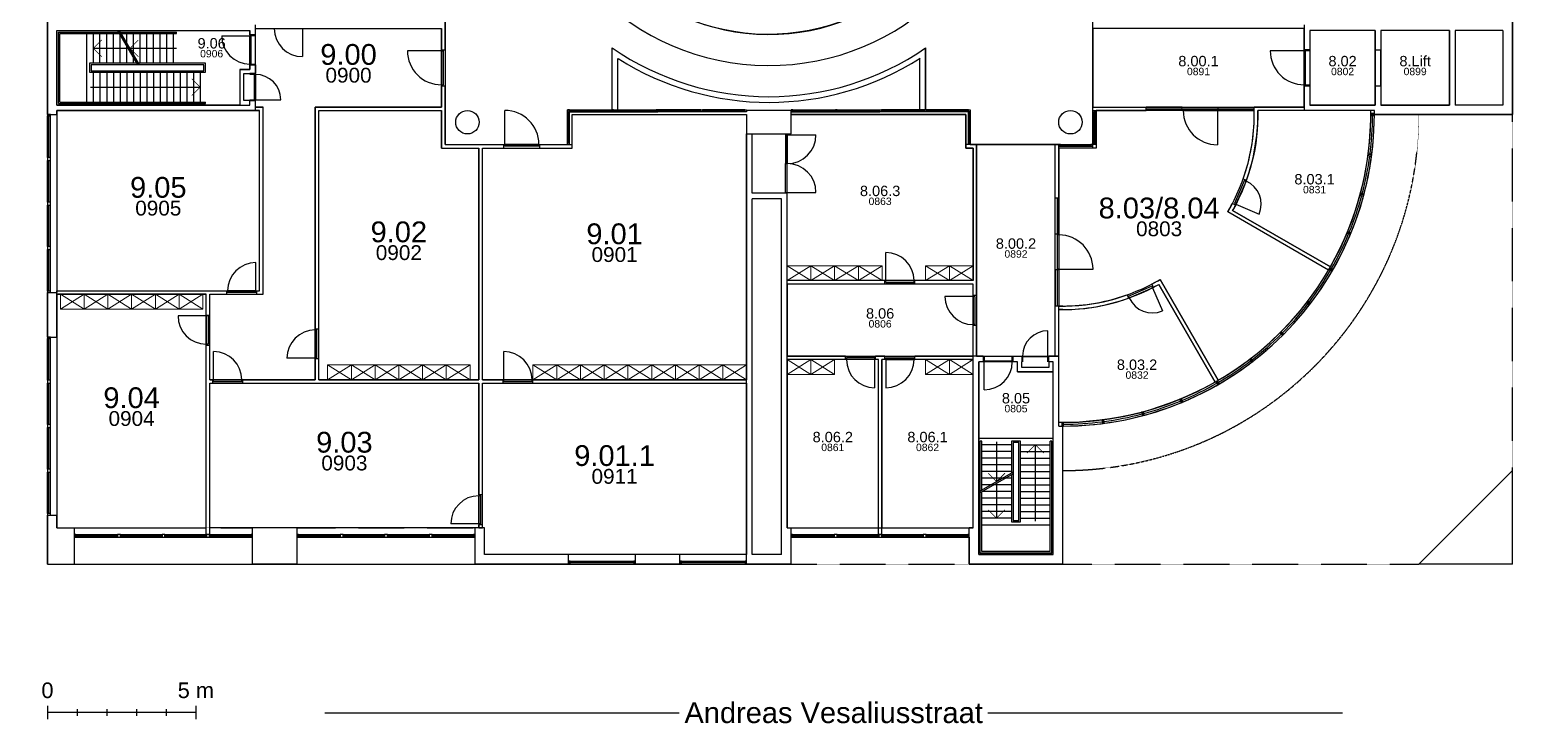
# Model space of a CAD drawing. Header units: millimetres. Extents: x -3070 to 46890, y -11671 to 43799.
# Drawn here: x -3070 to 46890, y -11671 to 11709 of the extents above; entities that cross this region are included whole.
import ezdxf
from ezdxf.enums import TextEntityAlignment as Align

# ---------------------------------------------------------------- set-up
doc = ezdxf.new("R2010")
doc.units = ezdxf.units.MM
doc.header["$LTSCALE"] = 10
doc.linetypes.add('HIDDEN', pattern=[0.375, 0.25, -0.125])
for name, color, linetype in [('T-01----V_NOTA', 7, 'Continuous'), ('T-01----V_SCHAALLAT', 7, 'Continuous'), ('T-020---V_LOKAALNAAM', 2, 'Continuous'), ('T-020---V_LOKAALNUMMER', 7, 'Continuous'), ('T-025---V_POLYGOON_BUITENOMTREK', 7, 'Continuous'), ('T-026---V_POLYGOON_CONSTR', 7, 'Continuous'), ('T-026---V_POLYGOON_LOKAAL', 7, 'Continuous'), ('T-20----B_Wanden', 12, 'Continuous'), ('T-223---B_LICHTEWANDEN', 5, 'Continuous'), ('T-24----B_Trappen', 2, 'Continuous'), ('T-28----B_Kolommen', 4, 'Continuous'), ('T-282---B_DRAAGSTR_PROJECTIE', 7, 'HIDDEN'), ('T-31----B_BUITENSCHRIJNWERK', 2, 'Continuous'), ('T-32----B_BINNENSCHRIJNWERK', 2, 'Continuous'), ('T-328---B_Binnentablet', 3, 'Continuous'), ('T-8-----B_MEUBILAIR', 6, 'Continuous')]:
    doc.layers.add(name, color=color, linetype=linetype)
doc.styles.add('ARIAL', font='arial.ttf')
doc.styles.add('S1-100_H2.5', font='arial.ttf', dxfattribs={"height": 250})
doc.styles.add('S1-100_H3.5', font='arial.ttf', dxfattribs={"height": 350})
doc.styles.add('S1-100_H5', font='arial.ttf', dxfattribs={"height": 500})
doc.styles.add('S1-100_H7', font='arial.ttf', dxfattribs={"height": 700})

# ---------------------------------------------------------------- blocks, each defined once
blk = doc.blocks.new('*U2')
at = {"layer": 'T-01----V_SCHAALLAT'}
for p, q in [((0, 225), (0, -225)), ((1000, 112.5), (1000, -112.5)), ((2000, 112.5), (2000, -112.5)), ((3000, 112.5), (3000, -112.5)), ((4000, 112.5), (4000, -112.5)), ((5000, 225), (5000, -225))]:
    blk.add_line(p, q, dxfattribs=at)
for points in [[(1000, 0), (0, 0)], [(2000, 0), (1000, 0)], [(3000, 0), (2000, 0)], [(4000, 0), (3000, 0)], [(5000, 0), (4000, 0)]]:
    blk.add_lwpolyline(points, dxfattribs=at)
at = {"layer": 'T-01----V_SCHAALLAT', "style": 'ARIAL'}
for s, p in [('0', (0, 325)), ('5 m', (5000, 325))]:
    blk.add_text(s, height=525, dxfattribs=at).set_placement(p, align=Align.BOTTOM_CENTER)

msp = doc.modelspace()

# ---------------------------------------------------------------- linework, layer by layer
at = {"layer": 'T-01----V_NOTA'}
for p, q in [((6872, -11311), (18814, -11311)), ((29220, -11311), (41170, -11311))]:
    msp.add_line(p, q, dxfattribs=at)
at = {"layer": 'T-025---V_POLYGOON_BUITENOMTREK'}
msp.add_lwpolyline([(42240, 8849), (46890, 8849), (46890, 11999), (45990, 11999), (45990, 17999), (46890, 17999), (46890, 43799), (22400, 43799), (22400, 43699), (-3070, 43699), (-3070, 19644), (-2470, 19644), (-2470, -6301), (22590, -6301), (22590, -5401), (28590, -5401), (28590, -6301), (31740, -6301), (31740, -1651, 0.414214)], format="xyb", close=True, dxfattribs=at)
at = {"layer": 'T-026---V_POLYGOON_CONSTR'}
for points in [[(11285, 8589, -1), (12075, 8589, -1)], [(31605, 8589, -1), (32395, 8589, -1)]]:
    msp.add_lwpolyline(points, format="xyb", close=True, dxfattribs=at)
at = {"layer": 'T-026---V_POLYGOON_LOKAAL'}
for points in [[(21940, 25948, -287.989583), (21840, 25949)], [(10930, 11964), (10930, 7839), (15055, 7839), (15055, 9004), (16560, 9004), (16560, 11093, 0.311397), (27120, 11093), (27120, 9004), (28625, 9004), (28625, 7839), (32750, 7839), (32750, 11964)], [(37300, 5570, 0.138607), (38195, 8979), (32870, 8979), (32870, 7839), (32870, 7719), (32750, 7719), (31610, 7719), (31610, 2394, 0.138607), (35019, 3289), (36982, -110, 0.128713), (40699, 3607), (37300, 5570)]]:
    msp.add_lwpolyline(points, format="xyb", dxfattribs=at)
for points in [[(-2150, 11679), (4350, 11679), (4350, 10369), (4010, 10369), (4010, 9169), (-2150, 9169)], [(4540, 11749), (10810, 11749), (10810, 9099), (6550, 9099), (6550, -91), (3000, -91), (3000, 2789), (4800, 2789), (4800, 9099), (4540, 9099)], [(39880, 9099), (39880, 9099), (39880, 11749), (32750, 11749), (32750, 9099), (39880, 9099)], [(40070, 9169), (42270, 9169), (42270, 11679), (40070, 11679)], [(42460, 9169), (44770, 9169), (44770, 11679), (42460, 11679)], [(-2150, 2909), (4680, 2909), (4680, 8979), (-2150, 8979)], [(6670, 8979), (10810, 8979), (10810, 7719), (12070, 7719), (12070, -91), (6670, -91)], [(12190, -91), (12190, 7719), (15210, 7719), (15210, 8849), (21090, 8849), (21090, -91)], [(22590, 8849), (28470, 8849), (28470, 7719), (28720, 7719), (28720, 3249), (22455, 3249), (22455, 8194), (22590, 8194)], [(31490, 7839), (28840, 7839), (28840, 709), (31490, 709)], [(22455, 709), (28720, 709), (28720, 3129), (22455, 3129)], [(2880, 2789), (-2150, 2789), (-2150, -5081), (2880, -5081)], [(22455, -5081), (25530, -5081), (25530, 589), (22455, 589)], [(25650, -5081), (28720, -5081), (28720, 589), (25650, 589)], [(31420, 179), (30220, 179), (30220, 519), (30070, 519), (29060, 519), (28910, 519), (28910, -5981), (31420, -5981)], [(3000, -211), (12070, -211), (12070, -5081), (3000, -5081)], [(21090, -211), (21090, -5981), (12260, -5981), (12260, -5081), (12190, -5081), (12190, -211)]]:
    msp.add_lwpolyline(points, close=True, dxfattribs=at)
for points in [[(38315, 8979, -0.133843), (37464, 5614), (40759, 3711, 0.133368), (42119, 8979)], [(31610, 2274, 0.133843), (34975, 3125), (36878, -170, -0.133368), (31610, -1530), (31610, 709)]]:
    msp.add_lwpolyline(points, format="xyb", close=True, dxfattribs=at)
at = {"layer": 'T-20----B_Wanden'}
for p, q in [((-2470, 8849), (-2470, 11999)), ((46890, 11999), (46890, 8849)), ((-2150, 9169), (-2150, 11679)), ((-2150, 11679), (4350, 11679)), ((4350, 11529), (4350, 11679)), ((4540, 11529), (4350, 11529)), ((4540, 11529), (4540, 11869)), ((39880, 11869), (39880, 11029)), ((42270, 11679), (40070, 11679)), ((40070, 11679), (40070, 11029)), ((42270, 11679), (42270, 11029)), ((44770, 11679), (42460, 11679)), ((42460, 11679), (42460, 11029)), ((44770, 11679), (44770, 9169)), ((46570, 11679), (44960, 11679)), ((44960, 11679), (44960, 9169)), ((46570, 11679), (46570, 9169)), ((40070, 11029), (39880, 11029)), ((42270, 11029), (42460, 11029)), ((4350, 10519), (4540, 10519)), ((4350, 10369), (4350, 10519)), ((4540, 10519), (4540, 10229)), ((4010, 10369), (4010, 9169)), ((4010, 10369), (4350, 10369)), ((4150, 9319), (4150, 10229)), ((4150, 10229), (4350, 10229)), ((4540, 10229), (4350, 10229)), ((39880, 9819), (39880, 8979)), ((39880, 9819), (40070, 9819)), ((40070, 9819), (40070, 9169)), ((42270, 9819), (42270, 9169)), ((42270, 9819), (42460, 9819)), ((42460, 9819), (42460, 9169)), ((-2150, 9169), (4350, 9169)), ((4350, 9319), (4150, 9319)), ((4350, 9169), (4350, 9319)), ((4350, 9319), (4540, 9319)), ((4540, 8979), (4540, 9319)), ((42270, 9169), (40070, 9169)), ((44770, 9169), (42460, 9169)), ((46570, 9169), (44960, 9169)), ((-2470, 8849), (-2150, 8849)), ((-2150, 8849), (-2150, 8979)), ((-2150, 8979), (4540, 8979)), ((42240, 8979), (39880, 8979)), ((42240, 8849), (42240, 8979)), ((46890, 8849), (42240, 8849)), ((21090, -6301), (21090, 8194)), ((21090, 8194), (21280, 8194)), ((21280, 6194), (21280, 8194)), ((22455, 6194), (21280, 6194)), ((22265, 6004), (21280, 6004)), ((21280, -5981), (21280, 6004)), ((22265, -5981), (22265, 6004)), ((22455, -5081), (22455, 6194)), ((-2470, 2849), (-2150, 2849)), ((-2470, 1349), (-2470, 2849)), ((-2150, 1349), (-2150, 2849)), ((-2470, 1349), (-2150, 1349)), ((28720, -5081), (28720, 709)), ((29060, 709), (28720, 709)), ((28910, -5981), (28910, 519)), ((29060, 519), (28910, 519)), ((29060, 709), (29060, 519)), ((30070, 519), (30070, 709)), ((30070, 709), (30360, 709)), ((30220, 519), (30070, 519)), ((30220, 179), (30220, 519)), ((30360, 709), (30360, 519)), ((30360, 319), (30360, 519)), ((31610, 709), (31270, 709)), ((31270, 519), (31270, 709)), ((31420, 519), (31270, 519)), ((31270, 519), (31270, 319)), ((31420, -5981), (31420, 519)), ((31610, -1651), (31610, 709)), ((30220, 179), (31420, 179)), ((31270, 319), (30360, 319)), ((31610, -1651), (31740, -1651)), ((31740, -6301), (31740, -1651)), ((43740, -6301), (46890, -3151)), ((46890, -6301), (46890, -3151)), ((-2470, -4651), (-2150, -4651)), ((-2470, -6301), (-2470, -4651)), ((-2150, -5081), (-2150, -4651)), ((-2150, -5081), (-1560, -5081)), ((-1560, -6301), (-1560, -5081)), ((4440, -6301), (4440, -5081)), ((5940, -5081), (4440, -5081)), ((5940, -6301), (5940, -5081)), ((11940, -6301), (11940, -5081)), ((12260, -5081), (11940, -5081)), ((12260, -5981), (12260, -5081)), ((22455, -5081), (22590, -5081)), ((22590, -6301), (22590, -5081)), ((28590, -6301), (28590, -5081)), ((28720, -5081), (28590, -5081)), ((15090, -5981), (12260, -5981)), ((15090, -6301), (15090, -5981)), ((17340, -6301), (17340, -5981)), ((18840, -5981), (17340, -5981)), ((18840, -6301), (18840, -5981)), ((22265, -5981), (21280, -5981)), ((31420, -5981), (28910, -5981)), ((-2470, -6301), (-1560, -6301)), ((5940, -6301), (4440, -6301)), ((15090, -6301), (11940, -6301)), ((18840, -6301), (17340, -6301)), ((22590, -6301), (21090, -6301)), ((31740, -6301), (28590, -6301)), ((46890, -6301), (43740, -6301))]:
    msp.add_line(p, q, dxfattribs=at)
at = {"layer": 'T-20----B_Wanden', "color": 9}
for p, q in [((16560, 9004), (16560, 11093)), ((27120, 9004), (27120, 11093)), ((16750, 9004), (16750, 10740)), ((26930, 9004), (26930, 10740)), ((16560, 9004), (16750, 9004)), ((26930, 9004), (27120, 9004))]:
    msp.add_line(p, q, dxfattribs=at)
for radius, start, end in [(7200, 90, 89.2042), (9300, 235.4071, 304.5929), (9490, 237.6, 302.4868)]:
    msp.add_arc((21840, 18749), radius, start, end, dxfattribs=at)
at = {"layer": 'T-223---B_LICHTEWANDEN'}
for p, q in [((10930, 11029), (10930, 12119)), ((10810, 11029), (10810, 11749)), ((10810, 11029), (10930, 11029)), ((10810, 9099), (10810, 9819)), ((10810, 9819), (10930, 9819)), ((10930, 7839), (10930, 9819)), ((4540, 9099), (4800, 9099)), ((4540, 8979), (4540, 9099)), ((4800, 2789), (4800, 9099)), ((6550, 1619), (6550, 9099)), ((6550, 9099), (10810, 9099)), ((32750, 9099), (34555, 9099)), ((32750, 8979), (32750, 9099)), ((34555, 8979), (34555, 9099)), ((39880, 9099), (38195, 9099)), ((38195, 8979), (38195, 9099)), ((39880, 9099), (39880, 8979)), ((4540, 8979), (4680, 8979)), ((4680, 2909), (4680, 8979)), ((6670, 1619), (6670, 8979)), ((6670, 8979), (10810, 8979)), ((10810, 7719), (10810, 8979)), ((32750, 8979), (34555, 8979)), ((32750, 8979), (32750, 7839)), ((32870, 7839), (32870, 8979)), ((38195, 8849), (38195, 8979)), ((39880, 8979), (38315, 8979)), ((38315, 8849), (38315, 8979)), ((10810, 7719), (12070, 7719)), ((10930, 7839), (12910, 7839)), ((12070, -91), (12070, 7719)), ((12190, -91), (12190, 7719)), ((12190, 7719), (12910, 7719)), ((12910, 7719), (12910, 7839)), ((14120, 7839), (15210, 7839)), ((14120, 7719), (14120, 7839)), ((14120, 7719), (15210, 7719)), ((15210, 7719), (15210, 7839)), ((28840, 7839), (28470, 7839)), ((28470, 7719), (28470, 7839)), ((28720, 7719), (28470, 7719)), ((28720, 3249), (28720, 7719)), ((28840, 2749), (28840, 7839)), ((31490, 6034), (31490, 7839)), ((31610, 7839), (31490, 7839)), ((31610, 6034), (31610, 7839)), ((31610, 7839), (32750, 7839)), ((32750, 7719), (31610, 7719)), ((32870, 7839), (32750, 7839)), ((32750, 7719), (32750, 7839)), ((32870, 7719), (32750, 7719)), ((37821, 6683), (37931, 6635)), ((31610, 6034), (31490, 6034)), ((40699, 3607), (37300, 5570)), ((37456, 5849), (37566, 5801)), ((40759, 3711), (37464, 5614)), ((40699, 3607), (40759, 3711)), ((25750, 3249), (22455, 3249)), ((22455, 3129), (22455, 3249)), ((25750, 3129), (22455, 3129)), ((25750, 3129), (25750, 3249)), ((28720, 3249), (26760, 3249)), ((26760, 3129), (26760, 3249)), ((28720, 3129), (26760, 3129)), ((28720, 2749), (28720, 3129)), ((34740, 3133), (34788, 3023)), ((36878, -170), (34975, 3125)), ((36982, -110), (35019, 3289)), ((-2150, 2909), (3570, 2909)), ((-2150, 2789), (-2150, 2909)), ((-2150, 2789), (2880, 2789)), ((2880, 2089), (2880, 2789)), ((3000, 2789), (3570, 2789)), ((3000, 2089), (3000, 2789)), ((3570, 2789), (3570, 2909)), ((4580, 2909), (4680, 2909)), ((4580, 2789), (4580, 2909)), ((4580, 2789), (4800, 2789)), ((28840, 2749), (28720, 2749)), ((33906, 2768), (33954, 2658)), ((2880, 2089), (3000, 2089)), ((31490, 709), (31490, 2394)), ((31610, 2394), (31490, 2394)), ((31610, 2394), (31490, 2394)), ((31610, 709), (31610, 2394)), ((31740, 2394), (31610, 2394)), ((31740, 2274), (31610, 2274)), ((6670, 1619), (6550, 1619)), ((28720, 709), (28720, 1739)), ((28840, 1739), (28720, 1739)), ((28840, 709), (28840, 1739)), ((2880, -5301), (2880, 1079)), ((2880, 1079), (3000, 1079)), ((3000, -91), (3000, 1079)), ((6550, -91), (6550, 609)), ((6670, 609), (6550, 609)), ((6670, -91), (6670, 609)), ((24420, 709), (22455, 709)), ((22455, 589), (22455, 709)), ((24420, 589), (22455, 589)), ((24420, 589), (24420, 709)), ((25750, 709), (25430, 709)), ((25430, 589), (25430, 709)), ((25530, 589), (25430, 589)), ((25530, -5301), (25530, 589)), ((25750, 589), (25650, 589)), ((25650, -5301), (25650, 589)), ((25750, 589), (25750, 709)), ((28720, 709), (26760, 709)), ((26760, 589), (26760, 709)), ((28720, 589), (26760, 589)), ((28600, 589), (28720, 589)), ((28720, 589), (28720, 709)), ((28840, 709), (28720, 709)), ((31490, 709), (31610, 709)), ((3000, -91), (3100, -91)), ((3000, -211), (3100, -211)), ((3000, -5301), (3000, -211)), ((3100, -211), (3100, -91)), ((4110, -91), (6550, -91)), ((4110, -211), (4110, -91)), ((4110, -211), (12070, -211)), ((6670, -91), (12070, -91)), ((12070, -3971), (12070, -211)), ((12190, -91), (12880, -91)), ((12190, -3971), (12190, -211)), ((12190, -211), (12880, -211)), ((12880, -211), (12880, -91)), ((13890, -91), (21090, -91)), ((13890, -211), (13890, -91)), ((13890, -211), (21090, -211)), ((36878, -170), (36982, -110)), ((12190, -3971), (12070, -3971)), ((12070, -5081), (12070, -4981)), ((12190, -4981), (12070, -4981)), ((12190, -5081), (12190, -4981)), ((3000, -5301), (2880, -5301)), ((12070, -5081), (12190, -5081)), ((25530, -5301), (25650, -5301))]:
    msp.add_line(p, q, dxfattribs=at)
for radius, start, end in [(6455, 340.3921, 0), (6575, 340.3182, 0), (6455, 329.4674, 332.3081), (6575, 330.5229, 332.382), (6455, 297.6919, 300.5326), (6575, 297.618, 299.4771), (6455, 270, 289.6079), (6575, 270, 289.6818)]:
    msp.add_arc((31740, 8849), radius, start, end, dxfattribs=at)
at = {"layer": 'T-24----B_Trappen'}
for p, q in [((-2100, 9219), (-2100, 11629)), ((-2100, 11629), (1875, 11629)), ((-2050, 9269), (-2050, 11579)), ((-2050, 11579), (-38, 11579)), ((-1150, 11579), (-1150, 9269)), ((-925, 11579), (-925, 10574)), ((-700, 10574), (-700, 11579)), ((-475, 10574), (-475, 11579)), ((-250, 10574), (-250, 11579)), ((571, 10524), (-96, 11679)), ((629, 10524), (-38, 11679)), ((-25, 10574), (-25, 11557)), ((20, 11579), (1875, 11579)), ((200, 10574), (200, 11579)), ((425, 10574), (425, 11579)), ((650, 10574), (650, 11579)), ((875, 10574), (875, 11579)), ((1100, 10574), (1100, 11579)), ((1325, 10574), (1325, 11579)), ((1550, 10574), (1550, 11579)), ((1775, 10574), (1775, 11579)), ((1875, 11579), (1875, 11629)), ((252, 11077), (-925, 11077)), ((1875, 11077), (310, 11077)), ((-925, 10274), (-925, 9269)), ((-700, 10274), (-700, 9269)), ((-475, 10274), (-475, 9269)), ((-250, 10274), (-250, 9269)), ((-25, 10274), (-25, 9269)), ((200, 10274), (200, 9269)), ((425, 10274), (425, 9269)), ((650, 10274), (650, 9269)), ((875, 10274), (875, 9269)), ((1100, 10274), (1100, 9269)), ((1325, 10274), (1325, 9269)), ((1550, 10274), (1550, 9269)), ((1775, 10274), (1775, 9269)), ((2000, 10274), (2000, 9269)), ((2225, 10274), (2225, 9269)), ((2450, 10274), (2450, 9269)), ((2675, 10274), (2675, 9269)), ((-1025, 9772), (2675, 9772)), ((-2100, 9219), (2850, 9219)), ((-2050, 9269), (2850, 9269)), ((2850, 9219), (2850, 9269)), ((28910, -2056), (31420, -2056)), ((28960, -5931), (28960, -2156)), ((29010, -2156), (28960, -2156)), ((29010, -3811), (29010, -2156)), ((30015, -2281), (29010, -2281)), ((29512, -2181), (29512, -3521)), ((30315, -2281), (31320, -2281)), ((30817, -4856), (30817, -2281)), ((31320, -5881), (31320, -2156)), ((31370, -2156), (31320, -2156)), ((31370, -5931), (31370, -2156)), ((30015, -2506), (29010, -2506)), ((30015, -2731), (29010, -2731)), ((30015, -2956), (29010, -2956)), ((30315, -2506), (31320, -2506)), ((30315, -2731), (31320, -2731)), ((30315, -2956), (31320, -2956)), ((30065, -3202), (28910, -3869)), ((30065, -3260), (28910, -3927)), ((30015, -3181), (29010, -3181)), ((30015, -3406), (29010, -3406)), ((30315, -3181), (31320, -3181)), ((30315, -3406), (31320, -3406)), ((30015, -3631), (29010, -3631)), ((30015, -3856), (29010, -3856)), ((29010, -5881), (29010, -3869)), ((29512, -3579), (29512, -4756)), ((30315, -3631), (31320, -3631)), ((30315, -3856), (31320, -3856)), ((30015, -4081), (29010, -4081)), ((30015, -4306), (29010, -4306)), ((30315, -4081), (31320, -4081)), ((30315, -4306), (31320, -4306)), ((30015, -4531), (29010, -4531)), ((30015, -4756), (29010, -4756)), ((29010, -4981), (31320, -4981)), ((30315, -4531), (31320, -4531)), ((30315, -4756), (31320, -4756)), ((31370, -5931), (28960, -5931)), ((31320, -5881), (29010, -5881))]:
    msp.add_line(p, q, dxfattribs=at)
at = {"layer": 'T-24----B_Trappen', "const_width": 25}
for points in [[(-642, 11359), (-925, 11077), (-642, 10794)], [(593, 11359), (310, 11077), (593, 10794)], [(2392, 9489), (2675, 9772), (2392, 10054)], [(31100, -2564), (30817, -2281), (30535, -2564)], [(29230, -3238), (29512, -3521), (29795, -3238)], [(29230, -4473), (29512, -4756), (29795, -4473)]]:
    msp.add_lwpolyline(points, dxfattribs=at)
at = {"layer": 'T-24----B_Trappen'}
for points in [[(542, 10574), (-1050, 10574), (-1050, 10274), (2850, 10274), (2850, 10574), (600, 10574)], [(30015, -3289), (30015, -4881), (30315, -4881), (30315, -2156), (30015, -2156), (30015, -3231)]]:
    msp.add_lwpolyline(points, dxfattribs=at)
for points in [[(-1000, 10324), (2800, 10324), (2800, 10524), (-1000, 10524)], [(30265, -4831), (30265, -2206), (30065, -2206), (30065, -4831)]]:
    msp.add_lwpolyline(points, close=True, dxfattribs=at)
msp.add_arc((21840, 18749), 8250, 90, 89.3055, dxfattribs=at)
at = {"layer": 'T-28----B_Kolommen'}
msp.add_lwpolyline([(21090, 8194), (22590, 8194), (22590, 8984), (21090, 8984)], dxfattribs=at)
for centre in [(11680, 8589), (32000, 8589), (32000, 8589)]:
    msp.add_circle(centre, 395, dxfattribs=at)
at = {"layer": 'T-282---B_DRAAGSTR_PROJECTIE'}
for p, q in [((42270, 11029), (42270, 9819)), ((42460, 9819), (42460, 11029)), ((-2150, 8849), (-2150, 2849)), ((46890, -3151), (46890, 8849)), ((-2150, 1349), (-2150, -4651)), ((-1560, -5081), (4440, -5081)), ((5940, -5081), (11940, -5081)), ((22590, -5081), (28590, -5081)), ((-1560, -6301), (4440, -6301)), ((5940, -6301), (11940, -6301)), ((22590, -6301), (28590, -6301)), ((31740, -6301), (43740, -6301))]:
    msp.add_line(p, q, dxfattribs=at)
msp.add_arc((31740, 8849), 12000, 270, 0, dxfattribs=at)
at = {"layer": 'T-31----B_BUITENSCHRIJNWERK', "color": 1}
for p, q in [((-2470, 7399), (-2470, 8799)), ((-2370, 7399), (-2370, 8799)), ((-2470, 5899), (-2470, 7299)), ((-2370, 5899), (-2370, 7299)), ((-2470, 4399), (-2470, 5799)), ((-2370, 4399), (-2370, 5799)), ((-2470, 2899), (-2470, 4299)), ((-2370, 2899), (-2370, 4299)), ((-2470, -101), (-2470, 1299)), ((-2370, -101), (-2370, 1299)), ((-2470, -1601), (-2470, -201)), ((-2370, -1601), (-2370, -201)), ((-2470, -3101), (-2470, -1701)), ((-2370, -3101), (-2370, -1701)), ((-2470, -4601), (-2470, -3201)), ((-2370, -4601), (-2370, -3201)), ((-1510, -5301), (-110, -5301)), ((-1510, -5401), (-110, -5401)), ((-10, -5301), (1390, -5301)), ((-10, -5401), (1390, -5401)), ((1490, -5301), (2890, -5301)), ((1490, -5401), (2890, -5401)), ((2990, -5301), (4390, -5301)), ((2990, -5401), (4390, -5401)), ((5990, -5301), (7390, -5301)), ((5990, -5401), (7390, -5401)), ((7490, -5301), (8890, -5301)), ((7490, -5401), (8890, -5401)), ((8990, -5301), (10390, -5301)), ((8990, -5401), (10390, -5401)), ((10490, -5301), (11890, -5301)), ((10490, -5401), (11890, -5401)), ((22640, -5301), (24040, -5301)), ((22640, -5401), (24040, -5401)), ((24140, -5301), (25540, -5301)), ((24140, -5401), (25540, -5401)), ((25640, -5301), (27040, -5301)), ((25640, -5401), (27040, -5401)), ((27140, -5301), (28540, -5301)), ((27140, -5401), (28540, -5401)), ((15140, -6201), (17290, -6201)), ((15140, -6301), (17290, -6301)), ((18890, -6201), (21040, -6201)), ((18890, -6301), (21040, -6301))]:
    msp.add_line(p, q, dxfattribs=at)
at = {"layer": 'T-31----B_BUITENSCHRIJNWERK'}
for p, q in [((-2420, 7399), (-2420, 8799)), ((42255, 8849), (42105, 8849)), ((42165, 7477), (42016, 7496)), ((-2420, 5899), (-2420, 7299)), ((41897, 6128), (41752, 6166)), ((-2420, 4399), (-2420, 5799)), ((41455, 4825), (41316, 4883)), ((-2420, 2899), (-2420, 4299)), ((40846, 3592), (40716, 3667)), ((40082, 2448), (39963, 2539)), ((39175, 1414), (39069, 1520)), ((-2420, -101), (-2420, 1299)), ((38141, 507), (38050, 626)), ((-2420, -1601), (-2420, -201)), ((36998, -257), (36922, -127)), ((35764, -866), (35707, -727)), ((33112, -1576), (33093, -1427)), ((34461, -1308), (34423, -1163)), ((-2420, -3101), (-2420, -1701)), ((31740, -1666), (31740, -1516)), ((-2420, -4601), (-2420, -3201)), ((-1510, -5351), (-110, -5351)), ((-10, -5351), (1390, -5351)), ((1490, -5351), (2890, -5351)), ((2990, -5351), (4390, -5351)), ((5990, -5351), (7390, -5351)), ((7490, -5351), (8890, -5351)), ((8990, -5351), (10390, -5351)), ((10490, -5351), (11890, -5351)), ((22640, -5351), (24040, -5351)), ((24140, -5351), (25540, -5351)), ((25640, -5351), (27040, -5351)), ((27140, -5351), (28540, -5351)), ((15140, -6251), (17290, -6251)), ((18890, -6251), (21040, -6251))]:
    msp.add_line(p, q, dxfattribs=at)
for points in [[(-2370, 8799), (-2370, 8849), (-2470, 8849), (-2470, 8799)], [(42240, 8819), (42240, 8879), (42120, 8879), (42120, 8819)], [(42146, 7449), (42154, 7508), (42035, 7524), (42027, 7464)], [(-2370, 7299), (-2370, 7399), (-2470, 7399), (-2470, 7299)], [(41874, 6102), (41890, 6160), (41774, 6192), (41759, 6134)], [(-2370, 5799), (-2370, 5899), (-2470, 5899), (-2470, 5799)], [(41429, 4803), (41452, 4859), (41341, 4905), (41318, 4849)], [(-2370, 4299), (-2370, 4399), (-2470, 4399), (-2470, 4299)], [(40818, 3573), (40848, 3625), (40744, 3685), (40714, 3633)], [(-2370, 2849), (-2370, 2899), (-2470, 2899), (-2470, 2849)], [(40052, 2433), (40088, 2481), (39993, 2554), (39957, 2506)], [(39143, 1403), (39186, 1446), (39101, 1531), (39059, 1488)], [(-2370, 1299), (-2370, 1349), (-2470, 1349), (-2470, 1299)], [(38108, 501), (38156, 537), (38083, 632), (38035, 596)], [(-2370, -201), (-2370, -101), (-2470, -101), (-2470, -201)], [(36964, -259), (37016, -229), (36956, -125), (36904, -155)], [(35730, -863), (35786, -840), (35740, -729), (35685, -752)], [(33081, -1565), (33140, -1557), (33125, -1438), (33065, -1446)], [(34429, -1301), (34487, -1285), (34456, -1169), (34398, -1185)], [(-2370, -1701), (-2370, -1601), (-2470, -1601), (-2470, -1701)], [(31710, -1651), (31770, -1651), (31770, -1531), (31710, -1531)], [(-2370, -3201), (-2370, -3101), (-2470, -3101), (-2470, -3201)], [(-2370, -4651), (-2370, -4601), (-2470, -4601), (-2470, -4651)], [(-1560, -5401), (-1510, -5401), (-1510, -5301), (-1560, -5301)], [(-110, -5401), (-10, -5401), (-10, -5301), (-110, -5301)], [(1390, -5401), (1490, -5401), (1490, -5301), (1390, -5301)], [(2890, -5401), (2990, -5401), (2990, -5301), (2890, -5301)], [(4390, -5401), (4440, -5401), (4440, -5301), (4390, -5301)], [(5940, -5401), (5990, -5401), (5990, -5301), (5940, -5301)], [(7390, -5401), (7490, -5401), (7490, -5301), (7390, -5301)], [(8890, -5401), (8990, -5401), (8990, -5301), (8890, -5301)], [(10390, -5401), (10490, -5401), (10490, -5301), (10390, -5301)], [(11890, -5401), (11940, -5401), (11940, -5301), (11890, -5301)], [(22590, -5401), (22640, -5401), (22640, -5301), (22590, -5301)], [(24040, -5401), (24140, -5401), (24140, -5301), (24040, -5301)], [(25540, -5401), (25640, -5401), (25640, -5301), (25540, -5301)], [(27040, -5401), (27140, -5401), (27140, -5301), (27040, -5301)], [(28540, -5401), (28590, -5401), (28590, -5301), (28540, -5301)], [(15090, -6301), (15140, -6301), (15140, -6201), (15090, -6201)], [(17290, -6301), (17340, -6301), (17340, -6201), (17290, -6201)], [(18840, -6301), (18890, -6301), (18890, -6201), (18840, -6201)], [(21040, -6301), (21090, -6301), (21090, -6201), (21040, -6201)]]:
    msp.add_lwpolyline(points, close=True, dxfattribs=at)
at = {"layer": 'T-31----B_BUITENSCHRIJNWERK', "color": 1}
for radius in [10500, 10380]:
    msp.add_arc((31740, 8849), radius, 270, 0, dxfattribs=at)
at = {"layer": 'T-31----B_BUITENSCHRIJNWERK'}
for start, end in [(352.6646, 359.8354), (345.1646, 352.3354), (337.6646, 344.8354), (330.1646, 337.3354), (322.6646, 329.8354), (315.1646, 322.3354), (307.6646, 314.8354), (300.1646, 307.3354), (292.6646, 299.8354), (285.1646, 292.3354), (277.6646, 284.8354), (270.1646, 277.3354)]:
    msp.add_arc((31740, 8849), 10440, start, end, dxfattribs=at)
at = {"layer": 'T-32----B_BINNENSCHRIJNWERK'}
for p, q in [((3400, 11499), (4350, 11499)), ((4350, 10549), (4350, 11499)), ((4540, 11499), (4350, 11499)), ((4382, 11499), (4382, 10549)), ((6120, 11749), (6120, 10799)), ((10810, 10999), (9660, 10999)), ((10810, 10999), (9660, 10999)), ((10810, 9849), (10810, 10999)), ((10810, 9849), (10810, 10999)), ((10810, 10999), (10870, 10999)), ((10810, 9849), (10810, 10999)), ((10810, 9849), (10810, 10999)), ((10810, 10999), (10870, 10999)), ((10870, 9849), (10870, 10999)), ((10870, 9849), (10870, 10999)), ((10870, 9849), (10870, 10999)), ((10870, 9849), (10870, 10999)), ((39880, 10999), (38730, 10999)), ((39880, 9849), (39880, 10999)), ((40070, 10999), (39880, 10999)), ((39912, 10999), (39912, 9849)), ((4350, 10549), (4540, 10549)), ((4540, 10199), (4350, 10199)), ((4508, 9349), (4508, 10199)), ((4540, 10199), (4540, 9349)), ((10810, 9849), (10870, 9849)), ((10810, 9849), (10870, 9849)), ((39880, 9849), (40070, 9849)), ((4350, 9349), (4540, 9349)), ((4540, 9349), (5390, 9349)), ((35770, 9099), (34555, 9099)), ((34555, 9039), (35770, 9039)), ((35770, 8979), (35770, 9099)), ((35800, 9039), (36950, 9039)), ((35800, 9039), (36950, 9039)), ((35800, 8979), (35800, 9039)), ((35800, 9039), (36950, 9039)), ((35800, 9039), (36950, 9039)), ((35800, 8979), (35800, 9039)), ((36950, 8979), (36950, 9039)), ((36950, 8979), (36950, 9039)), ((36980, 8979), (36980, 9099)), ((36980, 9099), (38195, 9099)), ((36980, 9039), (38195, 9039)), ((12940, 7839), (12940, 8989)), ((12940, 7839), (12940, 8989)), ((15085, 7899), (15085, 8944)), ((15115, 8974), (16542, 8974)), ((16602, 8974), (18042, 8974)), ((19542, 8974), (18102, 8974)), ((21030, 8974), (19602, 8974)), ((22650, 8974), (24078, 8974)), ((24138, 8974), (25577, 8974)), ((27077, 8974), (25637, 8974)), ((28565, 8974), (27137, 8974)), ((28595, 7899), (28595, 8944)), ((32750, 8919), (32750, 7899)), ((32780, 8919), (32780, 7899)), ((32810, 8919), (32810, 7899)), ((35770, 8979), (34555, 8979)), ((35800, 8979), (36950, 8979)), ((35800, 8979), (36950, 8979)), ((35800, 8979), (36950, 8979)), ((35800, 8979), (36950, 8979)), ((36950, 8979), (36950, 7829)), ((36950, 8979), (36950, 7829)), ((36980, 8979), (38195, 8979)), ((22395, 8164), (22395, 7194)), ((22395, 8164), (22455, 8164)), ((22455, 8164), (22455, 7194)), ((22455, 8164), (23425, 8164)), ((14090, 7839), (12940, 7839)), ((14090, 7839), (12940, 7839)), ((12940, 7839), (12940, 7779)), ((14090, 7839), (12940, 7839)), ((14090, 7839), (12940, 7839)), ((12940, 7839), (12940, 7779)), ((14090, 7779), (12940, 7779)), ((14090, 7779), (12940, 7779)), ((14090, 7779), (12940, 7779)), ((14090, 7779), (12940, 7779)), ((14090, 7839), (14090, 7779)), ((14090, 7839), (14090, 7779)), ((31670, 7839), (32690, 7839)), ((31670, 7809), (32690, 7809)), ((31670, 7779), (32690, 7779)), ((22395, 7194), (22455, 7194)), ((22395, 6224), (22395, 7194)), ((22395, 7194), (22455, 7194)), ((22455, 6224), (22455, 7194)), ((37864, 6631), (37523, 5853)), ((37919, 6607), (37578, 5829)), ((37864, 6631), (37919, 6607)), ((22395, 6224), (22455, 6224)), ((22455, 6224), (23425, 6224)), ((31490, 4819), (31490, 6034)), ((31550, 6034), (31550, 4819)), ((31610, 4819), (31610, 6034)), ((37523, 5853), (37578, 5829)), ((37578, 5829), (38356, 5488)), ((31610, 4819), (31490, 4819)), ((31550, 4789), (31550, 3639)), ((31550, 4789), (31550, 3639)), ((31610, 4789), (31550, 4789)), ((31550, 4789), (31550, 3639)), ((31550, 4789), (31550, 3639)), ((31610, 4789), (31550, 4789)), ((31610, 4789), (31610, 3639)), ((31610, 4789), (31610, 3639)), ((31610, 4789), (31610, 3639)), ((31610, 4789), (31610, 3639)), ((25780, 3249), (25780, 4199)), ((4550, 2909), (4550, 3859)), ((31610, 3609), (31490, 3609)), ((31490, 3609), (31490, 2394)), ((31610, 3639), (31550, 3639)), ((31610, 3639), (31550, 3639)), ((31550, 3609), (31550, 2394)), ((31610, 3639), (32760, 3639)), ((31610, 3639), (32760, 3639)), ((31610, 3609), (31610, 2394)), ((25780, 3249), (26730, 3249)), ((25780, 3189), (25780, 3249)), ((25780, 3189), (26730, 3189)), ((26730, 3189), (26730, 3249)), ((33958, 2725), (34736, 3066)), ((33982, 2671), (34760, 3011)), ((34736, 3066), (34760, 3011)), ((34760, 3011), (35101, 2233)), ((4550, 2909), (3600, 2909)), ((3600, 2849), (3600, 2909)), ((4550, 2849), (3600, 2849)), ((4550, 2849), (4550, 2909)), ((28720, 2719), (27770, 2719)), ((28720, 2719), (28720, 1769)), ((28780, 2719), (28720, 2719)), ((28780, 2719), (28780, 1769)), ((33958, 2725), (33982, 2671)), ((2880, 2059), (1930, 2059)), ((2880, 2059), (2880, 1109)), ((2940, 2059), (2880, 2059)), ((2940, 2059), (2940, 1109)), ((6550, 639), (6550, 1589)), ((6610, 1589), (6550, 1589)), ((6610, 639), (6610, 1589)), ((28780, 1769), (28720, 1769)), ((31240, 709), (31240, 1559)), ((2940, 1109), (2880, 1109)), ((3130, -91), (3130, 859)), ((6550, 639), (5600, 639)), ((6610, 639), (6550, 639)), ((12910, -91), (12910, 859)), ((25403, 649), (24453, 649)), ((24453, 649), (24453, 589)), ((25403, 589), (24453, 589)), ((25403, 649), (25403, 589)), ((25403, 589), (25403, -361)), ((25780, 649), (26730, 649)), ((25780, 649), (25780, 589)), ((25780, 589), (26730, 589)), ((25780, 589), (25780, -361)), ((26730, 649), (26730, 589)), ((29090, 709), (29090, 519)), ((29090, 551), (30040, 551)), ((30040, 519), (29090, 519)), ((29090, -431), (29090, 519)), ((30040, 519), (30040, 709)), ((30390, 709), (31240, 709)), ((30390, 709), (30390, 519)), ((31240, 677), (30390, 677)), ((31240, 519), (31240, 709)), ((3130, -91), (4080, -91)), ((3130, -151), (3130, -91)), ((3130, -151), (4080, -151)), ((4080, -151), (4080, -91)), ((12910, -91), (13860, -91)), ((12910, -151), (12910, -91)), ((12910, -151), (13860, -151)), ((13860, -151), (13860, -91)), ((12070, -4951), (12070, -4001)), ((12130, -4001), (12070, -4001)), ((12130, -4951), (12130, -4001)), ((12070, -4951), (11120, -4951)), ((12130, -4951), (12070, -4951))]:
    msp.add_line(p, q, dxfattribs=at)
at = {"layer": 'T-32----B_BINNENSCHRIJNWERK', "color": 1}
for p, q in [((15115, 9004), (16542, 9004)), ((16602, 9004), (18042, 9004)), ((19542, 9004), (18102, 9004)), ((21030, 9004), (19602, 9004)), ((22650, 9004), (24078, 9004)), ((24138, 9004), (25577, 9004)), ((27077, 9004), (25637, 9004)), ((28565, 9004), (27137, 9004)), ((15055, 7899), (15055, 8944)), ((15115, 7899), (15115, 8944)), ((15115, 8944), (16542, 8944)), ((16602, 8944), (18042, 8944)), ((19542, 8944), (18102, 8944)), ((21030, 8944), (19602, 8944)), ((22650, 8944), (24078, 8944)), ((24138, 8944), (25577, 8944)), ((27077, 8944), (25637, 8944)), ((28565, 8944), (27137, 8944)), ((28565, 7899), (28565, 8944)), ((28625, 7899), (28625, 8944))]:
    msp.add_line(p, q, dxfattribs=at)
at = {"layer": 'T-32----B_BINNENSCHRIJNWERK'}
for points in [[(15055, 8944), (15115, 8944), (15115, 9004), (15055, 9004)], [(16542, 8944), (16602, 8944), (16602, 9004), (16542, 9004)], [(18042, 8944), (18102, 8944), (18102, 9004), (18042, 9004)], [(19602, 8944), (19542, 8944), (19542, 9004), (19602, 9004)], [(21090, 8944), (21030, 8944), (21030, 9004), (21090, 9004)], [(22590, 8944), (22650, 8944), (22650, 9004), (22590, 9004)], [(24078, 8944), (24138, 8944), (24138, 9004), (24078, 9004)], [(25637, 8944), (25577, 8944), (25577, 9004), (25637, 9004)], [(27137, 8944), (27077, 8944), (27077, 9004), (27137, 9004)], [(28625, 8944), (28565, 8944), (28565, 9004), (28625, 9004)], [(32750, 8979), (32810, 8979), (32810, 8919), (32750, 8919)], [(15055, 7839), (15115, 7839), (15115, 7899), (15055, 7899)], [(28625, 7839), (28565, 7839), (28565, 7899), (28625, 7899)], [(31610, 7839), (31610, 7779), (31670, 7779), (31670, 7839)], [(32690, 7839), (32690, 7779), (32750, 7779), (32750, 7839)], [(32750, 7899), (32810, 7899), (32810, 7839), (32750, 7839)]]:
    msp.add_lwpolyline(points, close=True, dxfattribs=at)
for centre, radius, start, end in [((4350, 11499), 950, 180, 270), ((6120, 11749), 950, 180, 270), ((10810, 10999), 1150, 180, 270), ((10810, 10999), 1150, 180, 270), ((39880, 10999), 1150, 180, 270), ((4540, 9349), 850, 0, 90), ((12940, 7839), 1150, 0, 90), ((12940, 7839), 1150, 0, 90), ((36950, 8979), 1150, 180, 270), ((36950, 8979), 1150, 180, 270), ((22455, 8164), 970, 270, 0), ((22455, 6224), 970, 0, 90), ((37578, 5829), 850, 336.3501, 66.3501), ((31610, 3639), 1150, 0, 90), ((31610, 3639), 1150, 0, 90), ((25780, 3249), 950, 0, 90), ((4550, 2909), 950, 90, 180), ((28720, 2719), 950, 180, 270), ((34760, 3011), 850, 203.6499, 293.6499), ((2880, 2059), 950, 180, 270), ((6550, 639), 950, 90, 180), ((31240, 709), 850, 90, 180), ((3130, -91), 950, 0, 90), ((12910, -91), 950, 0, 90), ((25403, 589), 950, 180, 270), ((25780, 589), 950, 270, 0), ((29090, 519), 950, 270, 0), ((12070, -4951), 950, 90, 180)]:
    msp.add_arc(centre, radius, start, end, dxfattribs=at)
at = {"layer": 'T-328---B_Binnentablet'}
for p, q in [((15210, 7839), (15210, 8849)), ((15210, 8849), (21090, 8849)), ((28470, 8849), (22590, 8849)), ((28470, 7839), (28470, 8849))]:
    msp.add_line(p, q, dxfattribs=at)
at = {"layer": 'T-8-----B_MEUBILAIR', "lineweight": 0}
for p, q in [((22455, 3249), (22455, 3749)), ((22455, 3749), (23255, 3749)), ((23255, 3749), (22455, 3249)), ((22455, 3749), (23255, 3249)), ((23255, 3249), (23255, 3749)), ((23255, 3749), (24055, 3749)), ((24055, 3749), (23255, 3249)), ((23255, 3749), (24055, 3249)), ((24055, 3249), (24055, 3749)), ((24055, 3249), (24055, 3749)), ((24055, 3749), (24855, 3749)), ((24855, 3749), (24055, 3249)), ((24055, 3749), (24855, 3249)), ((24855, 3249), (24855, 3749)), ((24855, 3749), (25655, 3749)), ((25655, 3749), (24855, 3249)), ((24855, 3749), (25655, 3249)), ((25655, 3249), (25655, 3749)), ((27120, 3249), (27120, 3749)), ((27120, 3749), (27920, 3749)), ((27920, 3749), (27120, 3249)), ((27120, 3749), (27920, 3249)), ((27920, 3249), (27920, 3749)), ((27920, 3749), (28720, 3749)), ((28720, 3749), (27920, 3249)), ((27920, 3749), (28720, 3249)), ((28720, 3249), (28720, 3749)), ((23255, 3249), (22455, 3249)), ((24055, 3249), (23255, 3249)), ((24855, 3249), (24055, 3249)), ((25655, 3249), (24855, 3249)), ((27920, 3249), (27120, 3249)), ((28720, 3249), (27920, 3249)), ((-2035, 2789), (-1235, 2789)), ((-2035, 2289), (-2035, 2789)), ((-2035, 2289), (-1235, 2789)), ((-1235, 2289), (-2035, 2789)), ((-1235, 2789), (-1235, 2289)), ((-1235, 2789), (-435, 2789)), ((-1235, 2289), (-1235, 2789)), ((-1235, 2289), (-435, 2789)), ((-435, 2289), (-1235, 2789)), ((365, 2789), (-435, 2789)), ((-435, 2789), (-435, 2289)), ((365, 2289), (-435, 2789)), ((-435, 2289), (365, 2789)), ((-435, 2789), (-435, 2289)), ((365, 2289), (365, 2789)), ((365, 2289), (365, 2789)), ((365, 2789), (1165, 2789)), ((365, 2289), (365, 2789)), ((365, 2289), (1165, 2789)), ((1165, 2289), (365, 2789)), ((1165, 2789), (1165, 2289)), ((1165, 2789), (1965, 2789)), ((1165, 2289), (1165, 2789)), ((1165, 2289), (1965, 2789)), ((1965, 2289), (1165, 2789)), ((2765, 2789), (1965, 2789)), ((1965, 2789), (1965, 2289)), ((2765, 2289), (1965, 2789)), ((1965, 2289), (2765, 2789)), ((1965, 2789), (1965, 2289)), ((2765, 2289), (2765, 2789)), ((2765, 2289), (2765, 2789)), ((-1235, 2289), (-2035, 2289)), ((-435, 2289), (-1235, 2289)), ((-435, 2289), (365, 2289)), ((1165, 2289), (365, 2289)), ((1965, 2289), (1165, 2289)), ((1965, 2289), (2765, 2289)), ((22455, 89), (22455, 589)), ((22455, 589), (23255, 589)), ((23255, 589), (22455, 89)), ((22455, 589), (23255, 89)), ((23255, 89), (23255, 589)), ((23255, 589), (24055, 589)), ((24055, 589), (23255, 89)), ((23255, 589), (24055, 89)), ((24055, 89), (24055, 589)), ((27120, 89), (27120, 589)), ((27120, 589), (27920, 589)), ((27920, 589), (27120, 89)), ((27120, 589), (27920, 89)), ((27920, 89), (27920, 589)), ((27920, 589), (28720, 589)), ((28720, 589), (27920, 89)), ((27920, 589), (28720, 89)), ((28720, 89), (28720, 589)), ((6970, 409), (6970, -91)), ((6970, 409), (7770, 409)), ((6970, -91), (6970, 409)), ((6970, -91), (7770, 409)), ((7770, -91), (6970, 409)), ((8570, 409), (7770, 409)), ((7770, 409), (7770, -91)), ((8570, -91), (7770, 409)), ((7770, -91), (8570, 409)), ((7770, 409), (7770, -91)), ((8570, -91), (8570, 409)), ((8570, -91), (8570, 409)), ((8570, -91), (8570, 409)), ((9370, 409), (8570, 409)), ((9370, -91), (8570, 409)), ((8570, -91), (9370, 409)), ((9370, 409), (10170, 409)), ((9370, -91), (9370, 409)), ((9370, -91), (10170, 409)), ((10170, -91), (9370, 409)), ((10170, 409), (10170, -91)), ((10170, 409), (10970, 409)), ((10170, -91), (10170, 409)), ((10170, -91), (10970, 409)), ((10970, -91), (10170, 409)), ((11770, 409), (10970, 409)), ((10970, 409), (10970, -91)), ((11770, -91), (10970, 409)), ((10970, -91), (11770, 409)), ((10970, 409), (10970, -91)), ((11770, -91), (11770, 409)), ((11770, -91), (11770, 409)), ((11770, -91), (11770, 409)), ((13890, 409), (14690, 409)), ((13890, -91), (13890, 409)), ((13890, -91), (14690, 409)), ((14690, -91), (13890, 409)), ((14690, 409), (14690, -91)), ((14690, 409), (15490, 409)), ((14690, -91), (14690, 409)), ((14690, -91), (15490, 409)), ((15490, -91), (14690, 409)), ((16290, 409), (15490, 409)), ((15490, 409), (15490, -91)), ((16290, -91), (15490, 409)), ((15490, -91), (16290, 409)), ((15490, 409), (15490, -91)), ((16290, -91), (16290, 409)), ((16290, -91), (16290, 409)), ((16290, -91), (16290, 409)), ((17090, 409), (16290, 409)), ((17090, -91), (16290, 409)), ((16290, -91), (17090, 409)), ((17090, 409), (17890, 409)), ((17090, -91), (17090, 409)), ((17090, -91), (17890, 409)), ((17890, -91), (17090, 409)), ((17890, 409), (17890, -91)), ((17890, 409), (18690, 409)), ((17890, -91), (17890, 409)), ((17890, -91), (18690, 409)), ((18690, -91), (17890, 409)), ((19490, 409), (18690, 409)), ((18690, 409), (18690, -91)), ((19490, -91), (18690, 409)), ((18690, -91), (19490, 409)), ((18690, 409), (18690, -91)), ((19490, -91), (19490, 409)), ((19490, -91), (19490, 409)), ((19490, -91), (19490, 409)), ((20290, 409), (19490, 409)), ((20290, -91), (19490, 409)), ((19490, -91), (20290, 409)), ((20290, -91), (20290, 409)), ((20290, -91), (20290, 409)), ((20290, -91), (20290, 409)), ((21090, 409), (20290, 409)), ((21090, -91), (20290, 409)), ((20290, -91), (21090, 409)), ((21090, -91), (21090, 409)), ((21090, -91), (21090, 409)), ((21090, -91), (21090, 409)), ((23255, 89), (22455, 89)), ((24055, 89), (23255, 89)), ((27920, 89), (27120, 89)), ((28720, 89), (27920, 89)), ((7770, -91), (6970, -91)), ((7770, -91), (8570, -91)), ((8570, -91), (9370, -91)), ((10170, -91), (9370, -91)), ((10970, -91), (10170, -91)), ((10970, -91), (11770, -91)), ((14690, -91), (13890, -91)), ((15490, -91), (14690, -91)), ((15490, -91), (16290, -91)), ((16290, -91), (17090, -91)), ((17890, -91), (17090, -91)), ((18690, -91), (17890, -91)), ((18690, -91), (19490, -91)), ((19490, -91), (20290, -91)), ((20290, -91), (21090, -91))]:
    msp.add_line(p, q, dxfattribs=at)

# ---------------------------------------------------------------- block references
at = {"layer": 'T-01----V_SCHAALLAT'}
msp.add_blockref('*U2', (-2470, -11301), dxfattribs=at)

# ---------------------------------------------------------------- texts
at = {"layer": 'T-01----V_NOTA', "style": 'S1-100_H7'}
msp.add_text('Andreas Vesaliusstraat', height=700, dxfattribs=at).set_placement((24021, -11311), align=Align.MIDDLE_CENTER)
at = {"layer": 'T-020---V_LOKAALNAAM'}
for s, height, style, p in [('0906', 250, 'S1-100_H2.5', (3063, 11024)), ('0900', 500, 'S1-100_H5', (7675, 10424)), ('0891', 250, 'S1-100_H2.5', (36315, 10424)), ('0802', 250, 'S1-100_H2.5', (41170, 10424)), ('0899', 250, 'S1-100_H2.5', (43615, 10424)), ('0863', 250, 'S1-100_H2.5', (25587, 6049)), ('0831', 250, 'S1-100_H2.5', (40226, 6443)), ('0905', 500, 'S1-100_H5', (1265, 5944)), ('0803', 500, 'S1-100_H5', (34988, 5248)), ('0902', 500, 'S1-100_H5', (9370, 4444)), ('0901', 500, 'S1-100_H5', (16640, 4379)), ('0892', 250, 'S1-100_H2.5', (30165, 4274)), ('0806', 250, 'S1-100_H2.5', (25587, 1919)), ('0832', 250, 'S1-100_H2.5', (34244, 192)), ('0805', 250, 'S1-100_H2.5', (30165, -938)), ('0904', 500, 'S1-100_H5', (365, -1146)), ('0861', 250, 'S1-100_H2.5', (23992, -2246)), ('0862', 250, 'S1-100_H2.5', (27185, -2246)), ('0903', 500, 'S1-100_H5', (7535, -2646)), ('0911', 500, 'S1-100_H5', (16640, -3096))]:
    msp.add_text(s, height=height, dxfattribs=dict(at, style=style)).set_placement(p, align=Align.TOP_CENTER)
at = {"layer": 'T-020---V_LOKAALNUMMER'}
for s, height, style, p in [('9.06', 350, 'S1-100_H3.5', (3063, 11424)), ('9.00', 700, 'S1-100_H7', (7675, 11224)), ('8.00.1', 350, 'S1-100_H3.5', (36315, 10824)), ('8.02', 350, 'S1-100_H3.5', (41170, 10824)), ('8.Lift', 350, 'S1-100_H3.5', (43615, 10824)), ('9.05', 700, 'S1-100_H7', (1265, 6744)), ('8.03.1', 350, 'S1-100_H3.5', (40226, 6843)), ('8.06.3', 350, 'S1-100_H3.5', (25587, 6449)), ('8.03/8.04', 700, 'S1-100_H7', (34988, 6048)), ('9.02', 700, 'S1-100_H7', (9370, 5244)), ('9.01', 700, 'S1-100_H7', (16640, 5179)), ('8.00.2', 350, 'S1-100_H3.5', (30165, 4674)), ('8.06', 350, 'S1-100_H3.5', (25587, 2319)), ('8.03.2', 350, 'S1-100_H3.5', (34244, 592)), ('9.04', 700, 'S1-100_H7', (365, -346)), ('8.05', 350, 'S1-100_H3.5', (30165, -538)), ('9.03', 700, 'S1-100_H7', (7535, -1846)), ('8.06.2', 350, 'S1-100_H3.5', (23992, -1846)), ('8.06.1', 350, 'S1-100_H3.5', (27185, -1846)), ('9.01.1', 700, 'S1-100_H7', (16640, -2296))]:
    msp.add_text(s, height=height, dxfattribs=dict(at, style=style)).set_placement(p, align=Align.TOP_CENTER)

doc.saveas('drawing.dxf')
